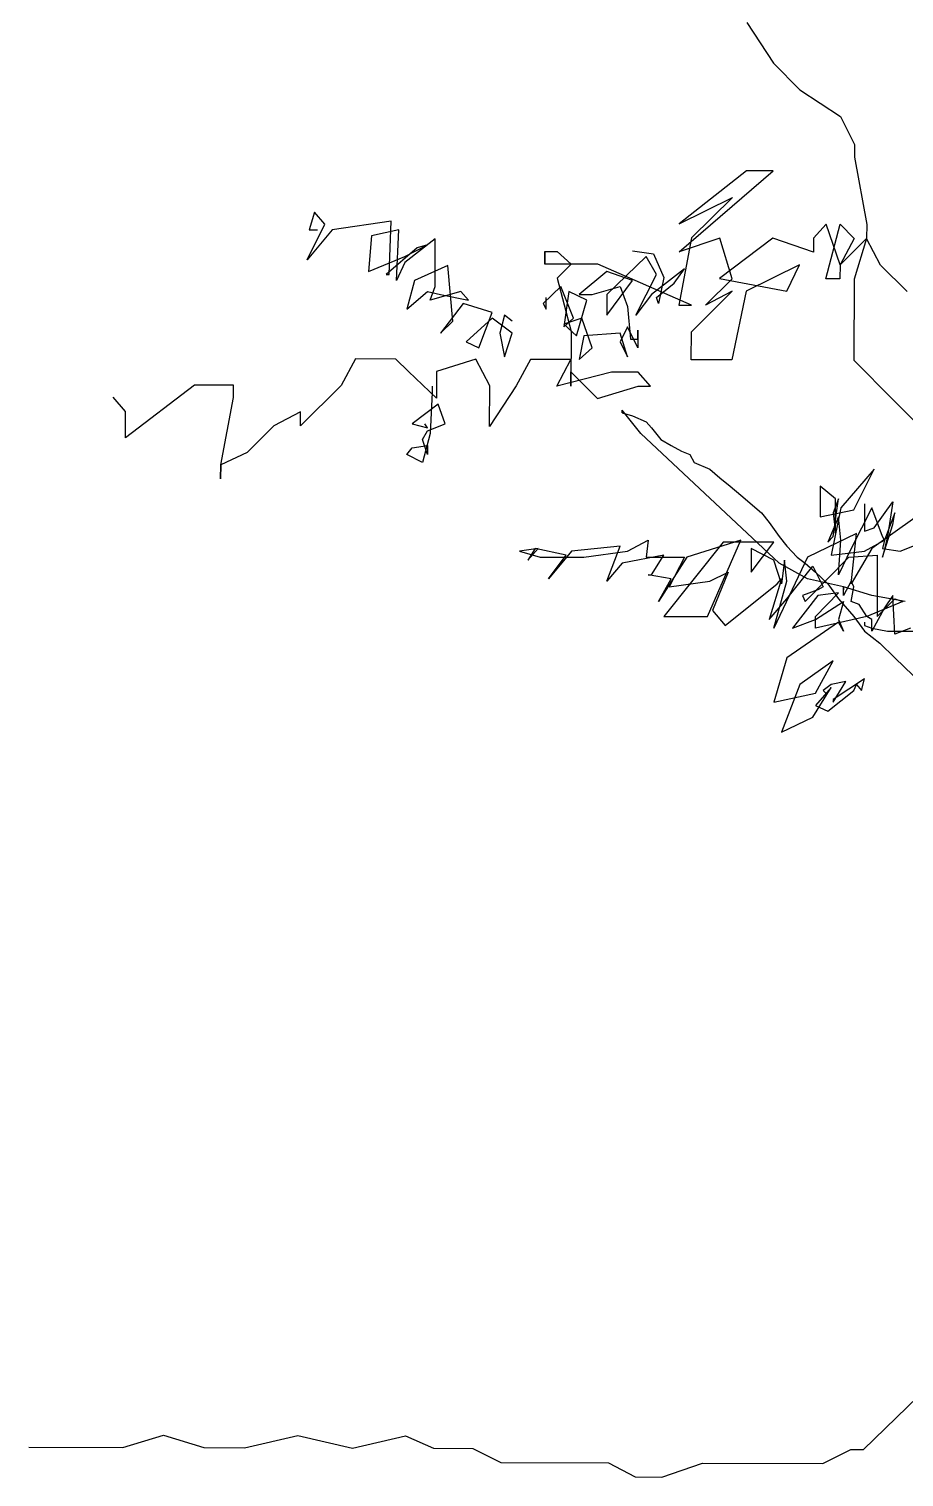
# Model space of a CAD drawing. Extents: x 2.52 to 6.06, y 1.1 to 8.22.
# Drawn here: x 2.968 to 3.382, y 1.181 to 1.865 of the extents above; entities that cross this region are included whole.
import ezdxf

# ---------------------------------------------------------------- set-up
doc = ezdxf.new("R2010")
doc.units = 0
doc.header["$LTSCALE"] = 0.4
doc.header["$MEASUREMENT"] = 0
doc.layers.add('CERCHA', color=7, linetype='CONTINUOUS')

msp = doc.modelspace()

# ---------------------------------------------------------------- linework, layer by layer
at = {"layer": 'CERCHA'}
for p, q in [((3.30777, 1.86837), (3.32027, 1.84913)), ((3.32027, 1.84913), (3.33279, 1.83654)), ((3.33279, 1.83654), (3.35196, 1.82394)), ((3.35196, 1.82394), (3.35857, 1.81062)), ((3.35857, 1.81062), (3.35856, 1.80472)), ((3.35856, 1.80472), (3.36438, 1.77294)), ((3.27572, 1.75989), (3.32013, 1.79817)), ((3.30758, 1.79821), (3.27576, 1.77318)), ((3.32013, 1.79817), (3.30758, 1.79821)), ((3.27576, 1.77318), (3.3009, 1.78567)), ((3.3009, 1.78567), (3.28165, 1.76652)), ((3.09989, 1.75619), (3.10829, 1.77298)), ((3.10342, 1.77869), (3.1009, 1.77029)), ((3.10829, 1.77298), (3.10342, 1.77869)), ((3.1397, 1.77449), (3.11182, 1.77029)), ((3.13869, 1.7493), (3.1397, 1.77449)), ((3.34518, 1.773), (3.33925, 1.76636)), ((3.34511, 1.74715), (3.35182, 1.77298)), ((3.35177, 1.75378), (3.34518, 1.773)), ((3.35182, 1.77298), (3.35845, 1.76631)), ((3.36438, 1.77294), (3.36436, 1.7663)), ((3.11182, 1.77029), (3.09989, 1.75619)), ((3.1009, 1.77029), (3.10476, 1.77029)), ((3.13029, 1.76744), (3.12895, 1.75065)), ((3.14322, 1.77029), (3.13029, 1.76744)), ((3.14221, 1.74645), (3.14322, 1.77029)), ((3.16035, 1.7661), (3.14608, 1.75484)), ((3.16035, 1.74359), (3.16035, 1.7661)), ((3.28165, 1.76652), (3.27565, 1.73478)), ((3.29494, 1.76648), (3.27572, 1.75989)), ((3.32005, 1.76642), (3.29489, 1.74728)), ((3.30079, 1.74727), (3.29494, 1.76648)), ((3.33923, 1.75972), (3.32005, 1.76642)), ((3.33925, 1.76636), (3.33923, 1.75972)), ((3.35845, 1.76631), (3.35177, 1.75378)), ((3.36436, 1.7663), (3.35177, 1.75378)), ((3.36436, 1.7663), (3.3584, 1.74711)), ((3.37097, 1.75372), (3.36436, 1.7663)), ((3.15196, 1.7619), (3.13734, 1.7493)), ((3.14608, 1.7577), (3.15683, 1.76324)), ((3.15683, 1.76324), (3.15196, 1.7619)), ((3.21219, 1.75415), (3.21221, 1.76006)), ((3.21221, 1.76006), (3.21219, 1.75415)), ((3.21219, 1.75415), (3.21221, 1.76006)), ((3.21221, 1.76006), (3.21811, 1.76005)), ((3.21811, 1.76005), (3.22475, 1.75412)), ((3.25373, 1.76039), (3.26363, 1.75904)), ((3.26363, 1.75904), (3.26851, 1.74779)), ((3.12895, 1.75065), (3.14608, 1.7577)), ((3.14608, 1.75484), (3.14221, 1.74645)), ((3.1664, 1.7535), (3.15061, 1.74645)), ((3.16875, 1.72713), (3.1664, 1.7535)), ((3.2373, 1.75409), (3.21219, 1.75415)), ((3.22475, 1.75412), (3.21808, 1.74749)), ((3.28156, 1.73476), (3.2373, 1.75409)), ((3.26011, 1.7577), (3.24163, 1.73973)), ((3.26498, 1.7493), (3.26011, 1.7577)), ((3.33257, 1.75383), (3.30743, 1.74134)), ((3.32663, 1.74129), (3.33257, 1.75383)), ((3.35177, 1.75378), (3.35175, 1.74713)), ((3.38349, 1.74113), (3.37097, 1.75372)), ((3.13734, 1.7493), (3.13869, 1.7493)), ((3.15061, 1.74645), (3.14708, 1.73284)), ((3.21808, 1.74749), (3.22466, 1.72236)), ((3.24163, 1.75065), (3.22854, 1.73973)), ((3.25373, 1.74645), (3.24163, 1.75065)), ((3.24163, 1.72999), (3.25373, 1.74645)), ((3.25524, 1.72999), (3.26498, 1.7493)), ((3.27825, 1.75199), (3.26263, 1.73973)), ((3.26851, 1.74779), (3.26599, 1.73553)), ((3.27338, 1.7451), (3.27825, 1.75199)), ((3.28821, 1.73475), (3.30079, 1.74727)), ((3.29489, 1.74728), (3.32663, 1.74129)), ((3.35175, 1.74713), (3.34511, 1.74715)), ((3.3584, 1.74711), (3.3583, 1.70871)), ((3.14708, 1.73284), (3.15683, 1.74124)), ((3.15683, 1.74124), (3.16287, 1.73973)), ((3.158, 1.73704), (3.16035, 1.74359)), ((3.17261, 1.74124), (3.158, 1.73704)), ((3.16287, 1.73973), (3.17614, 1.73704)), ((3.17614, 1.73704), (3.17261, 1.74124)), ((3.2198, 1.74359), (3.21141, 1.73553)), ((3.21292, 1.73284), (3.21292, 1.73839)), ((3.22585, 1.72864), (3.2198, 1.74359)), ((3.22367, 1.74124), (3.22131, 1.72445)), ((3.23206, 1.73704), (3.22367, 1.74124)), ((3.22854, 1.73973), (3.23458, 1.73973)), ((3.23458, 1.73973), (3.24785, 1.74359)), ((3.24163, 1.73973), (3.24163, 1.72999)), ((3.24785, 1.74359), (3.25138, 1.73419)), ((3.26263, 1.73973), (3.25524, 1.72999)), ((3.26498, 1.73839), (3.27338, 1.7451)), ((3.26599, 1.73553), (3.26498, 1.73839)), ((3.28153, 1.72221), (3.30078, 1.74136)), ((3.30078, 1.74136), (3.28821, 1.73475)), ((3.30743, 1.74134), (3.30069, 1.70886)), ((3.17362, 1.73553), (3.16287, 1.72159)), ((3.18739, 1.73133), (3.17362, 1.73553)), ((3.21141, 1.73553), (3.21292, 1.73284)), ((3.22719, 1.72025), (3.23206, 1.73704)), ((3.25138, 1.73419), (3.25272, 1.71874)), ((3.27565, 1.73478), (3.28156, 1.73476)), ((3.16287, 1.72159), (3.16875, 1.72713)), ((3.18739, 1.72864), (3.17513, 1.71739)), ((3.18101, 1.71454), (3.18739, 1.73133)), ((3.19679, 1.72159), (3.18739, 1.72864)), ((3.19327, 1.72999), (3.19092, 1.72159)), ((3.19679, 1.72713), (3.19327, 1.72999)), ((3.22131, 1.72445), (3.22585, 1.72864)), ((3.22971, 1.72864), (3.22131, 1.72579)), ((3.22131, 1.72579), (3.22719, 1.72025)), ((3.23458, 1.71454), (3.22971, 1.72864)), ((3.19092, 1.72159), (3.19327, 1.71034)), ((3.19327, 1.71034), (3.19679, 1.72159)), ((3.22466, 1.72236), (3.22459, 1.69652)), ((3.23072, 1.72025), (3.22854, 1.709)), ((3.24785, 1.72159), (3.23072, 1.72025)), ((3.25138, 1.72445), (3.24785, 1.71739)), ((3.25138, 1.71034), (3.24785, 1.72159)), ((3.25625, 1.71454), (3.25138, 1.72445)), ((3.25272, 1.71874), (3.25625, 1.71874)), ((3.25625, 1.72293), (3.25625, 1.71454)), ((3.25625, 1.71874), (3.25625, 1.72293)), ((3.28149, 1.70892), (3.28153, 1.72221)), ((3.17513, 1.71739), (3.18101, 1.71454)), ((3.22854, 1.709), (3.23458, 1.71454)), ((3.24785, 1.71739), (3.25138, 1.71034)), ((3.12271, 1.70935), (3.11603, 1.69681)), ((3.14191, 1.70929), (3.12271, 1.70935)), ((3.1478, 1.70337), (3.14191, 1.70929)), ((3.17957, 1.70919), (3.16109, 1.70333)), ((3.18619, 1.69662), (3.17957, 1.70919)), ((3.20542, 1.70912), (3.19874, 1.69659)), ((3.22462, 1.70907), (3.20542, 1.70912)), ((3.21794, 1.69653), (3.22462, 1.70907)), ((3.30069, 1.70886), (3.28149, 1.70892)), ((3.3583, 1.70871), (3.39586, 1.67094)), ((3.16106, 1.69078), (3.1478, 1.70337)), ((3.16109, 1.70333), (3.16106, 1.69078)), ((3.24381, 1.70311), (3.21794, 1.69653)), ((3.22459, 1.69652), (3.22461, 1.70316)), ((3.22461, 1.70316), (3.23713, 1.69057)), ((3.25636, 1.70308), (3.24381, 1.70311)), ((3.26225, 1.69641), (3.25636, 1.70308)), ((3.01408, 1.68453), (3.00819, 1.69119)), ((3.0466, 1.697), (3.01404, 1.67198)), ((3.06507, 1.69695), (3.0466, 1.697)), ((3.05906, 1.6593), (3.06505, 1.69104)), ((3.06505, 1.69104), (3.06507, 1.69695)), ((3.11603, 1.69681), (3.09677, 1.67766)), ((3.15901, 1.69354), (3.158, 1.67406)), ((3.15901, 1.6964), (3.15901, 1.69354)), ((3.18613, 1.67742), (3.18619, 1.69662)), ((3.19874, 1.69659), (3.18613, 1.67742)), ((3.23713, 1.69057), (3.25635, 1.69643)), ((3.25635, 1.69643), (3.26225, 1.69641)), ((3.01404, 1.67198), (3.01408, 1.68453)), ((3.09679, 1.68431), (3.08422, 1.67769)), ((3.09677, 1.67766), (3.09679, 1.68431)), ((3.16186, 1.688), (3.1496, 1.6786)), ((3.16522, 1.6786), (3.16186, 1.688)), ((3.24886, 1.68515), (3.24886, 1.6838)), ((3.24886, 1.6838), (3.24886, 1.68515)), ((3.24886, 1.68515), (3.24886, 1.6838)), ((3.24886, 1.68515), (3.24886, 1.6838)), ((3.25759, 1.67406), (3.24886, 1.68515)), ((3.24886, 1.6838), (3.25373, 1.68246)), ((3.08422, 1.67769), (3.07163, 1.66517)), ((3.1496, 1.6786), (3.15683, 1.67675)), ((3.15683, 1.67675), (3.15548, 1.6786)), ((3.15683, 1.67541), (3.16522, 1.6786)), ((3.25373, 1.68246), (3.26011, 1.67961)), ((3.26011, 1.67961), (3.26263, 1.67675)), ((3.26263, 1.67675), (3.26716, 1.67121)), ((3.15447, 1.67121), (3.15683, 1.67541)), ((3.158, 1.67406), (3.15447, 1.66046)), ((3.15683, 1.66415), (3.15447, 1.67121)), ((3.32309, 1.61276), (3.25759, 1.67406)), ((3.26716, 1.67121), (3.27203, 1.66835)), ((3.07163, 1.66517), (3.05906, 1.6593)), ((3.14708, 1.66415), (3.1496, 1.66735)), ((3.15447, 1.66046), (3.14708, 1.66415)), ((3.1496, 1.66735), (3.15683, 1.66835)), ((3.15683, 1.66835), (3.15683, 1.66415)), ((3.27203, 1.66835), (3.2769, 1.66567)), ((3.2769, 1.66567), (3.28076, 1.66415)), ((3.28076, 1.66415), (3.28278, 1.66046)), ((3.05904, 1.65265), (3.05906, 1.6593)), ((3.05906, 1.6593), (3.05904, 1.65265)), ((3.28278, 1.66046), (3.29017, 1.65727)), ((3.29017, 1.65727), (3.29504, 1.65307)), ((3.36793, 1.65727), (3.35214, 1.63896)), ((3.35835, 1.63796), (3.36793, 1.65727)), ((3.29504, 1.65307), (3.29991, 1.64921)), ((3.29991, 1.64921), (3.30495, 1.64501)), ((3.30495, 1.64501), (3.31469, 1.63661)), ((3.3424, 1.64921), (3.3424, 1.63477)), ((3.34962, 1.64316), (3.3424, 1.64921)), ((3.35113, 1.64316), (3.34861, 1.63661)), ((3.34861, 1.62536), (3.35113, 1.64316)), ((3.34962, 1.62687), (3.34962, 1.64316)), ((3.39967, 1.64316), (3.36675, 1.61982)), ((3.31469, 1.63661), (3.31822, 1.63208)), ((3.3424, 1.63477), (3.35835, 1.63796)), ((3.35214, 1.63896), (3.3476, 1.61663)), ((3.34861, 1.63661), (3.34962, 1.62687)), ((3.36675, 1.63896), (3.35701, 1.61982)), ((3.36339, 1.64081), (3.36339, 1.62788)), ((3.37179, 1.62536), (3.36675, 1.63896)), ((3.36793, 1.62956), (3.37666, 1.64182)), ((3.37767, 1.63661), (3.3728, 1.62368)), ((3.37666, 1.64182), (3.37414, 1.62536)), ((3.37666, 1.63107), (3.37767, 1.63661)), ((3.31822, 1.63208), (3.32309, 1.62536)), ((3.35113, 1.63477), (3.34609, 1.62267)), ((3.35214, 1.62368), (3.35113, 1.63477)), ((3.36339, 1.62788), (3.36793, 1.62956)), ((3.37179, 1.61562), (3.37666, 1.63107)), ((3.25138, 1.61847), (3.26112, 1.62368)), ((3.26112, 1.62368), (3.26011, 1.61562)), ((3.29655, 1.62267), (3.26851, 1.58757)), ((3.30495, 1.62368), (3.27942, 1.61562)), ((3.28916, 1.58757), (3.30495, 1.62368)), ((3.32057, 1.62267), (3.29655, 1.62267)), ((3.30982, 1.60857), (3.32057, 1.62267)), ((3.32309, 1.62536), (3.32661, 1.62083)), ((3.35953, 1.62687), (3.33635, 1.61562)), ((3.34609, 1.62267), (3.34861, 1.62536)), ((3.35113, 1.60722), (3.35214, 1.62368)), ((3.35701, 1.60302), (3.35953, 1.62687)), ((3.36339, 1.61847), (3.3728, 1.62368)), ((3.3728, 1.62368), (3.37179, 1.62536)), ((3.37414, 1.62536), (3.37179, 1.61562)), ((3.3728, 1.62368), (3.37179, 1.61982)), ((3.38018, 1.61847), (3.39093, 1.62267)), ((3.20905, 1.61982), (3.20032, 1.61847)), ((3.20032, 1.61847), (3.21006, 1.61562)), ((3.20418, 1.61428), (3.20905, 1.61982)), ((3.20771, 1.61982), (3.20418, 1.61428)), ((3.22232, 1.61663), (3.20771, 1.61982)), ((3.21006, 1.61562), (3.23072, 1.61562)), ((3.22484, 1.61847), (3.21392, 1.60538)), ((3.21392, 1.60538), (3.22232, 1.61663)), ((3.24785, 1.62083), (3.22484, 1.61847)), ((3.23072, 1.61562), (3.25138, 1.61847)), ((3.24163, 1.60437), (3.24785, 1.62083)), ((3.26851, 1.61663), (3.24886, 1.61276)), ((3.26011, 1.61562), (3.27825, 1.61562)), ((3.26263, 1.60722), (3.26851, 1.61663)), ((3.27942, 1.61562), (3.26599, 1.59463)), ((3.27825, 1.61562), (3.27102, 1.60168)), ((3.30982, 1.61982), (3.30982, 1.60857)), ((3.32057, 1.61428), (3.30982, 1.61982)), ((3.33635, 1.61562), (3.32057, 1.58203)), ((3.32661, 1.62083), (3.33148, 1.61562)), ((3.33148, 1.61562), (3.33535, 1.61276)), ((3.33535, 1.59463), (3.356, 1.61562)), ((3.3476, 1.61663), (3.36339, 1.61847)), ((3.35701, 1.61982), (3.35113, 1.60722)), ((3.356, 1.61562), (3.36927, 1.61663)), ((3.36675, 1.61982), (3.35701, 1.60302)), ((3.36927, 1.61663), (3.36927, 1.58757)), ((3.37179, 1.61982), (3.38018, 1.61847)), ((3.24886, 1.61276), (3.24163, 1.60437)), ((3.29017, 1.60437), (3.2989, 1.60857)), ((3.2989, 1.60857), (3.29151, 1.59043)), ((3.32409, 1.60302), (3.32057, 1.61428)), ((3.33635, 1.60538), (3.32309, 1.61276)), ((3.3256, 1.61428), (3.32409, 1.60302)), ((3.32661, 1.60437), (3.3256, 1.61428)), ((3.32661, 1.59597), (3.33887, 1.61142)), ((3.33535, 1.61276), (3.34022, 1.60857)), ((3.33887, 1.61142), (3.34374, 1.60168)), ((3.34022, 1.60857), (3.34609, 1.60302)), ((3.26112, 1.60722), (3.26263, 1.60722)), ((3.27203, 1.60538), (3.26112, 1.60722)), ((3.26599, 1.59463), (3.27203, 1.60538)), ((3.27102, 1.60168), (3.29017, 1.60437)), ((3.29756, 1.58337), (3.32208, 1.60302)), ((3.32409, 1.60538), (3.31822, 1.58623)), ((3.32057, 1.58203), (3.32661, 1.60437)), ((3.32208, 1.60302), (3.32409, 1.60538)), ((3.35348, 1.60168), (3.33635, 1.60538)), ((3.34374, 1.60168), (3.34122, 1.60017)), ((3.34609, 1.60302), (3.35113, 1.59597)), ((3.35701, 1.60437), (3.35348, 1.59748)), ((3.35348, 1.60168), (3.35348, 1.60017)), ((3.35348, 1.59748), (3.35348, 1.60168)), ((3.36675, 1.59748), (3.35348, 1.60168)), ((3.35835, 1.60168), (3.35701, 1.60437)), ((3.35701, 1.59463), (3.35835, 1.60168)), ((3.31822, 1.58623), (3.32661, 1.59597)), ((3.34122, 1.59748), (3.3293, 1.58203)), ((3.34122, 1.60017), (3.334, 1.59748)), ((3.334, 1.59748), (3.33535, 1.59463)), ((3.34022, 1.58757), (3.35113, 1.59883)), ((3.34022, 1.58623), (3.35348, 1.59463)), ((3.35113, 1.59883), (3.34122, 1.59748)), ((3.35113, 1.59597), (3.35835, 1.58757)), ((3.35348, 1.59463), (3.35113, 1.58623)), ((3.36087, 1.59328), (3.35701, 1.59463)), ((3.38153, 1.59463), (3.3644, 1.58757)), ((3.38254, 1.59463), (3.36675, 1.59748)), ((3.36927, 1.58757), (3.37767, 1.59597)), ((3.37666, 1.59748), (3.3728, 1.59177)), ((3.37767, 1.57918), (3.37666, 1.59748)), ((3.37767, 1.59597), (3.38153, 1.59463)), ((3.29151, 1.59043), (3.29756, 1.58337)), ((3.3644, 1.58757), (3.36087, 1.59328)), ((3.3728, 1.59177), (3.36675, 1.58069)), ((3.26851, 1.58757), (3.28916, 1.58757)), ((3.35113, 1.58489), (3.32661, 1.56809)), ((3.3293, 1.58203), (3.34022, 1.58623)), ((3.34022, 1.58203), (3.34022, 1.58757)), ((3.3644, 1.58757), (3.34022, 1.58203)), ((3.35113, 1.58623), (3.35348, 1.58069)), ((3.35348, 1.58069), (3.35113, 1.58489)), ((3.35835, 1.58757), (3.36339, 1.58069)), ((3.36339, 1.58489), (3.36339, 1.58337)), ((3.36339, 1.58337), (3.36675, 1.58203)), ((3.36675, 1.58623), (3.3644, 1.58757)), ((3.36675, 1.58069), (3.36675, 1.58623)), ((3.36675, 1.58203), (3.37414, 1.58069)), ((3.38506, 1.58203), (3.37767, 1.57918)), ((3.36339, 1.58069), (3.37061, 1.57498)), ((3.37061, 1.57498), (3.37767, 1.56809)), ((3.37414, 1.58069), (3.39228, 1.58069)), ((3.32661, 1.56809), (3.32057, 1.5471)), ((3.37767, 1.56809), (3.3864, 1.55969)), ((3.34861, 1.56658), (3.33283, 1.5555)), ((3.34022, 1.5513), (3.34861, 1.56658)), ((3.33283, 1.5555), (3.32409, 1.53299)), ((3.33887, 1.54005), (3.3476, 1.55398)), ((3.3476, 1.55398), (3.34022, 1.54559)), ((3.3476, 1.5555), (3.34374, 1.55264)), ((3.35449, 1.55684), (3.3476, 1.5555)), ((3.36339, 1.55818), (3.34861, 1.54844)), ((3.34861, 1.5471), (3.35449, 1.55684)), ((3.35835, 1.55264), (3.35953, 1.5555)), ((3.35953, 1.5555), (3.36188, 1.55264)), ((3.36188, 1.55264), (3.36339, 1.55818)), ((3.32057, 1.5471), (3.34022, 1.5513)), ((3.34374, 1.55264), (3.34509, 1.5513)), ((3.34609, 1.5429), (3.35835, 1.55264)), ((3.34861, 1.54844), (3.34861, 1.5471)), ((3.32409, 1.53299), (3.33887, 1.54005)), ((3.34022, 1.54559), (3.34609, 1.5429)), ((3.36281, 1.19394), (3.38872, 1.21898)), ((3.01275, 1.19489), (3.03196, 1.20075)), ((3.03196, 1.20075), (3.05115, 1.19479)), ((3.07035, 1.19473), (3.09548, 1.20057)), ((3.09548, 1.20057), (3.12131, 1.1946)), ((3.12131, 1.1946), (3.14644, 1.20044)), ((3.14644, 1.20044), (3.15971, 1.19449)), ((2.96844, 1.19501), (3.01275, 1.19489)), ((3.05115, 1.19479), (3.07035, 1.19473)), ((3.15971, 1.19449), (3.17818, 1.19444)), ((3.17818, 1.19444), (3.19145, 1.18776)), ((3.34359, 1.18735), (3.3569, 1.19396)), ((3.3569, 1.19396), (3.36281, 1.19394)), ((3.19145, 1.18776), (3.24241, 1.18762)), ((3.24241, 1.18762), (3.25495, 1.18094)), ((3.2675, 1.18091), (3.28672, 1.1875)), ((3.28672, 1.1875), (3.34359, 1.18735)), ((3.25495, 1.18094), (3.2675, 1.18091))]:
    msp.add_line(p, q, dxfattribs=at)

doc.saveas('drawing.dxf')
